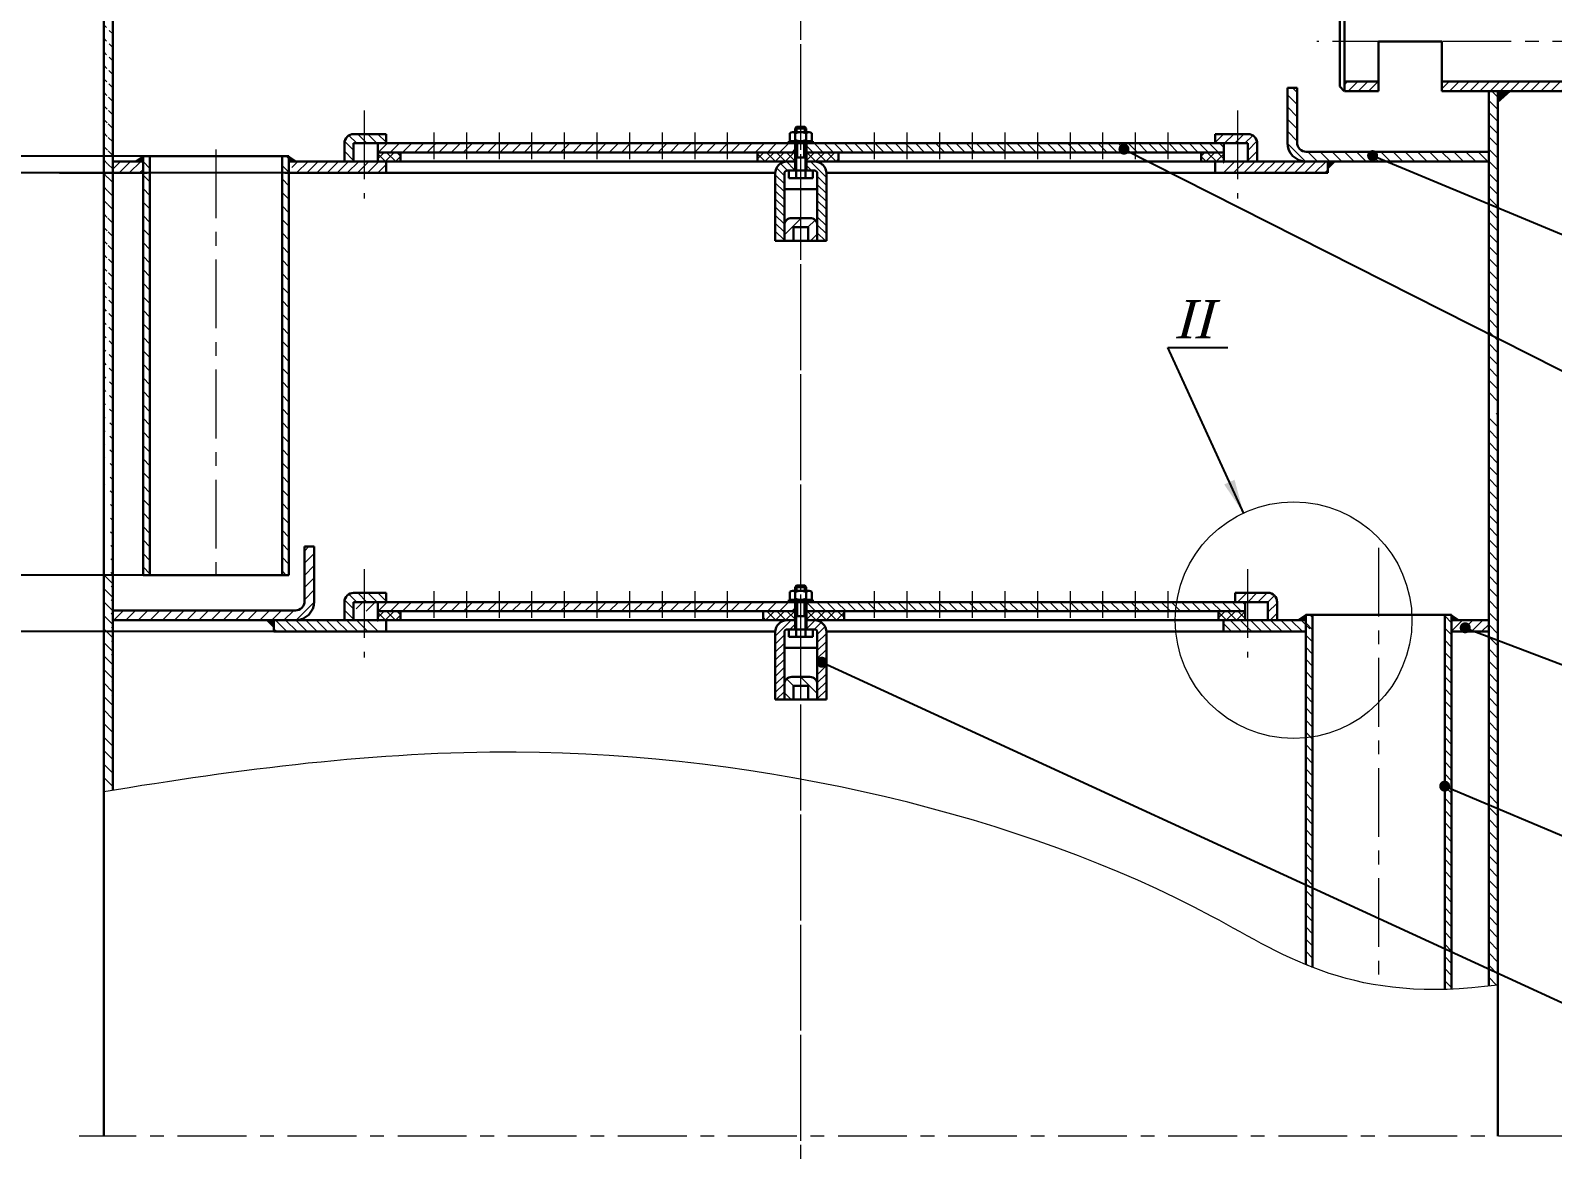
# Model space of a CAD drawing. Header units: inches. Extents: x -496 to 5444, y -47 to 8353.
# Drawn here: x 471 to 1577, y 5968 to 6781 of the extents above; entities that cross this region are included whole.
import ezdxf

# ---------------------------------------------------------------- set-up
doc = ezdxf.new("R2010")
doc.units = ezdxf.units.IN
doc.header["$LTSCALE"] = 40
doc.header["$MEASUREMENT"] = 0
doc.linetypes.add('CENTER', pattern=[2, 1.25, -0.25, 0.25, -0.25])
doc.layers.get('DEFPOINTS').update_dxf_attribs({"lineweight": 25})
for name, color, linetype, lineweight in [('Dam', 2, 'Continuous', 30), ('kthuoc', 3, 'Continuous', 13), ('Net manh', 3, 'Continuous', 13), ('Tam dut', 1, 'CENTER', 13)]:
    doc.layers.add(name, color=color, linetype=linetype, lineweight=lineweight)
doc.styles.add('chu2.5', font='txt.shx', dxfattribs={"oblique": 10, "height": 25})
doc.styles.add('STYLE1', font='txt.shx', dxfattribs={"oblique": 15, "height": 25})
doc.dimstyles.new('kichthuoc2.5', dxfattribs={"dimtxt": 25, "dimasz": 25, "dimexe": 4, "dimexo": 0, "dimgap": 5, "dimtad": 1, "dimtoh": 1, "dimdec": 0, "dimzin": 0, "dimdsep": 46, "dimtxsty": 'chu2.5', "dimcen": 5, "dimclrd": 256, "dimclre": 256, "dimclrt": 256, "dimadec": 0, "dimazin": 0, "dimtfac": 1, "dimtdec": 0, "dimtmove": 0, "dimatfit": 0, "dimfxl": 0, "dimtolj": 1, "dimtzin": 0, "dimarcsym": 0})
doc.dimstyles.new('TH', dxfattribs={"dimscale": 0, "dimtxt": 2.5, "dimasz": 25, "dimexe": 20, "dimexo": 5, "dimgap": 8, "dimtad": 1, "dimdec": 0, "dimzin": 0, "dimdsep": 46, "dimtxsty": 'STYLE1', "dimcen": 0, "dimse2": 1, "dimsd2": 1, "dimclrd": 6, "dimclre": 6, "dimclrt": 11, "dimadec": 0, "dimazin": 0, "dimtfac": 1, "dimtdec": 0, "dimtofl": 0, "dimtmove": 0, "dimatfit": 3, "dimfxl": 0, "dimtolj": 1, "dimtzin": 0, "dimarcsym": 0})
pattern_1 = [(135, (7244.5365, 264.6496), (-4.4194174, -4.4194174), [])]
pattern_2 = [(135, (-170.9206, 0), (-3.682848, -3.682848), [])]
pattern_3 = [(45, (-170.9206, 0), (-3.682848, 3.682848), [])]
pattern_4 = [(45, (-5182.6834, -68.684), (4.4194174, -4.4194174), [])]
pattern_5 = [(135, (-170.9206, 0), (-4.4194174, -4.4194174), [])]

# ---------------------------------------------------------------- blocks, each defined once
blk = doc.blocks.new('*D4')
at = {"layer": 'DEFPOINTS', "color": 0}
for p in [(1530.9, 6923.8), (1530.9, 6842.3), (530.9, 6749.3)]:
    blk.add_point(p, dxfattribs=at)
at = {"layer": 'Net manh', "lineweight": -2}
for p, q in [((530.9, 6749.3), (530.9, 6927.8)), ((1530.9, 6842.3), (1530.9, 6927.8)), ((555.9, 6923.8), (1505.9, 6923.8))]:
    blk.add_line(p, q, dxfattribs=at)
at = {"layer": 'Net manh'}
for points in [[(555.9, 6928), (555.9, 6919.7), (530.9, 6923.8)], [(1505.9, 6928), (1505.9, 6919.7), (1530.9, 6923.8)]]:
    blk.add_solid(points, dxfattribs=at)
at = {"layer": 'Net manh', "insert": (1030.9, 6941.3), "char_height": 25, "attachment_point": 5, "style": 'chu2.5'}
blk.add_mtext('\\A1;%%c1000', dxfattribs=at)
blk = doc.blocks.new('*D5')
at = {"layer": 'DEFPOINTS', "color": 0}
for p in [(369.5, 7019.3), (254.3, 6677.7), (663.9, 6677.7)]:
    blk.add_point(p, dxfattribs=at)
at = {"layer": 'Net manh', "lineweight": -2}
for p, q in [((369.5, 7019.3), (250.3, 7019.3)), ((254.3, 6994.3), (254.3, 6702.7)), ((663.9, 6677.7), (250.3, 6677.7))]:
    blk.add_line(p, q, dxfattribs=at)
at = {"layer": 'Net manh'}
for points in [[(250.1, 6994.3), (258.5, 6994.3), (254.3, 7019.3)], [(250.1, 6702.7), (258.5, 6702.7), (254.3, 6677.7)]]:
    blk.add_solid(points, dxfattribs=at)
at = {"layer": 'Net manh', "insert": (236.8, 6848.5), "char_height": 25, "attachment_point": 5, "rotation": 90, "style": 'chu2.5'}
blk.add_mtext('\\A1;700', dxfattribs=at)
blk = doc.blocks.new('*D6')
at = {"layer": 'DEFPOINTS', "color": 0}
for p in [(665.8, 6677.7), (254.3, 6344.4), (676.7, 6344.4)]:
    blk.add_point(p, dxfattribs=at)
at = {"layer": 'Net manh', "lineweight": -2}
for p, q in [((665.8, 6677.7), (250.3, 6677.7)), ((254.3, 6652.7), (254.3, 6369.4)), ((676.7, 6344.4), (250.3, 6344.4))]:
    blk.add_line(p, q, dxfattribs=at)
at = {"layer": 'Net manh'}
for points in [[(250.1, 6652.7), (258.5, 6652.7), (254.3, 6677.7)], [(250.1, 6369.4), (258.5, 6369.4), (254.3, 6344.4)]]:
    blk.add_solid(points, dxfattribs=at)
at = {"layer": 'Net manh', "insert": (236.8, 6511), "char_height": 25, "attachment_point": 5, "rotation": 90, "style": 'chu2.5'}
blk.add_mtext('\\A1;300', dxfattribs=at)
blk = doc.blocks.new('*D7')
at = {"layer": 'DEFPOINTS', "color": 0}
for p in [(170.6, 7019.3), (143.9, 4746.4), (560.9, 4746.4)]:
    blk.add_point(p, dxfattribs=at)
at = {"layer": 'Net manh', "lineweight": -2}
for p, q in [((170.6, 7019.3), (139.9, 7019.3)), ((143.9, 6994.3), (143.9, 4771.4)), ((560.9, 4746.4), (139.9, 4746.4))]:
    blk.add_line(p, q, dxfattribs=at)
at = {"layer": 'Net manh'}
for points in [[(139.7, 6994.3), (148, 6994.3), (143.9, 7019.3)], [(139.7, 4771.4), (148, 4771.4), (143.9, 4746.4)]]:
    blk.add_solid(points, dxfattribs=at)
at = {"layer": 'Net manh', "insert": (126.4, 5882.9), "char_height": 25, "attachment_point": 5, "rotation": 90, "style": 'chu2.5'}
blk.add_mtext('\\A1;5400', dxfattribs=at)
blk = doc.blocks.new('*D26')
at = {"layer": 'DEFPOINTS', "color": 0}
for p in [(2.8, 7019.3), (557.9, 7019.3), (225.7, 1988)]:
    blk.add_point(p, dxfattribs=at)
at = {"layer": 'Net manh', "lineweight": -2}
for p, q in [((557.9, 7019.3), (-1.2, 7019.3)), ((2.8, 2013), (2.8, 6994.3)), ((225.7, 1988), (-1.2, 1988))]:
    blk.add_line(p, q, dxfattribs=at)
at = {"layer": 'Net manh'}
for points in [[(-1.4, 6994.3), (6.9, 6994.3), (2.8, 7019.3)], [(-1.4, 2013), (6.9, 2013), (2.8, 1988)]]:
    blk.add_solid(points, dxfattribs=at)
at = {"layer": 'Net manh', "insert": (-14.7, 4503.7), "char_height": 25, "attachment_point": 5, "rotation": 90, "style": 'chu2.5'}
blk.add_mtext('\\A1;7400', dxfattribs=at)
blk = doc.blocks.new('*D32')
at = {"layer": 'DEFPOINTS', "color": 0}
for p in [(580.4, 6690), (436.7, 6385.5), (580.4, 6385.5)]:
    blk.add_point(p, dxfattribs=at)
at = {"layer": 'Net manh', "lineweight": -2}
for p, q in [((580.4, 6690), (432.7, 6690)), ((436.7, 6665), (436.7, 6410.5)), ((580.4, 6385.5), (432.7, 6385.5))]:
    blk.add_line(p, q, dxfattribs=at)
at = {"layer": 'Net manh'}
for points in [[(432.6, 6665), (440.9, 6665), (436.7, 6690)], [(432.6, 6410.5), (440.9, 6410.5), (436.7, 6385.5)]]:
    blk.add_solid(points, dxfattribs=at)
at = {"layer": 'Net manh', "insert": (419.2, 6537.7), "char_height": 25, "attachment_point": 5, "rotation": 90, "style": 'chu2.5'}
blk.add_mtext('\\A1;275', dxfattribs=at)

msp = doc.modelspace()

# ---------------------------------------------------------------- hatches: boundary and pattern name
at = {"layer": 'Dam'}
h = msp.add_hatch(dxfattribs=at)
h.set_pattern_fill('ANSI31', color=256, scale=0.00066335, style=0)
h.set_pattern_definition([(45, (939.10931361, 2321.752708425), (-5.86324030835e-05, 5.86324030835e-05), [])])
h.paths.add_polyline_path([(1418.7, 6686), (1413.9, 6686), (1413.9, 6681.2)])
h = msp.add_hatch(dxfattribs=at)
h.set_pattern_fill('ANSI31', color=256, scale=0.00066335, style=0)
h.set_pattern_definition([(135, (1122.74380551, 1988.41937509), (5.86324030835e-05, 5.86324030835e-05), [])])
h.paths.add_polyline_path([(643.2, 6352.7), (648, 6352.7), (648, 6347.9)])
at = {"layer": 'Net manh'}
h = msp.add_hatch(dxfattribs=at)
h.set_pattern_fill('ANSI31', color=256, scale=55.555556, angle=90, style=0)
h.set_pattern_definition([(135, (243.4614, 2990.54), (-4.910464, -4.910464), [])])
edge = h.paths.add_edge_path()
edge.add_line((530.9, 7015.3), (530.9, 6229.1))
edge.add_line((524.3, 7019.3), (524.3, 6399.1))
h = msp.add_hatch(dxfattribs=at)
h.set_pattern_fill('ANSI31', color=256, scale=41.666667, style=0)
h.set_pattern_definition([(45, (27998.7313, 2938.3286), (-3.6828478, 3.6828478), [])])
h.paths.add_polyline_path([(1601, 6808.9), (1426.1, 6808.9), (1426.1, 6802.1), (1601, 6802.1)])
h.paths.add_polyline_path([(1450.9, 6744.1), (1426.1, 6744.1), (1426.1, 6737.1), (1450.9, 6737.1)])
h.paths.add_polyline_path([(1601, 6744.1), (1496.7, 6744.1), (1496.7, 6737.1), (1601, 6737.1)])
h = msp.add_hatch(dxfattribs=at)
h.set_pattern_fill('ANSI31', color=256, scale=50, angle=90, style=0)
h.set_pattern_definition(pattern_1)
h.paths.add_polyline_path([(1398.3, 6693.1, -0.419429), (1391.7, 6699.8), (1391.7, 6739.6), (1391.2, 6739.6), (1385, 6739.6), (1384.6, 6739.6), (1384.6, 6699.7, 0.414214), (1398.3, 6686), (1530.9, 6686), (1530.9, 6693.1)])
h = msp.add_hatch(dxfattribs=at)
h.set_pattern_fill('ANSI31', color=256, scale=50, angle=90, style=0)
h.set_pattern_definition(pattern_5)
h.paths.add_polyline_path([(1537.5, 6737.1), (1530.9, 6737.1), (1530.9, 6510.8), (1537.5, 6510.8)])
for points in [[(1546.6, 6737.1), (1537.5, 6737.1), (1537.5, 6729)], [(552.9, 6690), (552.9, 6686), (547.2, 6686)], [(658.9, 6690), (658.9, 6686), (664.7, 6686)], [(1397.9, 6356.7), (1397.9, 6352.7), (1392.2, 6352.7)], [(1503.9, 6356.7), (1503.9, 6352.7), (1509.7, 6352.7)]]:
    msp.add_hatch(color=256, dxfattribs=at).paths.add_polyline_path(points)
h = msp.add_hatch(dxfattribs=at)
h.set_pattern_fill('ANSI31', color=256, scale=41.666667, style=0)
h.set_pattern_definition([(135, (-25936.878, 2975.5667), (3.6828478, 3.6828478), [])])
h.paths.add_polyline_path([(705.9, 6705.9), (729.6, 6705.9), (729.6, 6699.3), (705.9, 6699.3), (705.9, 6686), (699.3, 6686), (699.3, 6699.3, -0.414214)])
h = msp.add_hatch(dxfattribs=at)
h.set_pattern_fill('ANSI31', color=256, scale=41.666667, style=0)
h.set_pattern_definition([(45, (27998.7313, 2975.5667), (-3.6828478, 3.6828478), [])])
h.paths.add_polyline_path([(1355.9, 6705.9), (1332.2, 6705.9), (1332.2, 6699.3), (1355.9, 6699.3), (1355.9, 6686), (1362.6, 6686), (1362.6, 6699.3, 0.414214)])
h = msp.add_hatch(dxfattribs=at)
h.set_pattern_fill('ANSI31', color=256, scale=50, angle=90, style=0)
h.set_pattern_definition([(45, (-5182.6834, 264.6496), (4.4194174, -4.4194174), [])])
h.paths.add_polyline_path([(723.5, 6699.3), (733.5, 6699.3), (740, 6699.3), (791, 6699.3), (1000.2, 6699.3), (1000.2, 6699.3), (1026.8, 6699.3), (1026.8, 6692.6), (1000.2, 6692.6), (837.5, 6692.6), (740, 6692.6), (723.5, 6692.6)])
h = msp.add_hatch(dxfattribs=at)
h.set_pattern_fill('ANSI37', color=256, scale=41.666667, style=0)
h.set_pattern_definition([(135, (-23540.9555, 2936.9787), (3.6828478, 3.6828478), []), (45, (-23540.9555, 2936.9787), (3.6828478, -3.6828478), [])])
h.paths.add_polyline_path([(723.5, 6692.6), (740, 6692.6), (740, 6686), (723.5, 6686)])
h = msp.add_hatch(dxfattribs=at)
h.set_pattern_fill('ANSI37', color=256, scale=41.666667, style=0)
h.set_pattern_definition([(45, (25606.4327, 2936.9787), (-3.6828478, 3.6828478), []), (135, (25606.4327, 2936.9787), (-3.6828478, -3.6828478), [])])
h.paths.add_polyline_path([(1058.3, 6686), (1058.3, 6692.6), (1034.6, 6692.6), (1034.6, 6686)])
h.paths.add_polyline_path([(1026.2, 6686), (1026.2, 6692.6), (1025.8, 6692.6), (999.5, 6692.6), (999.5, 6686)])
h = msp.add_hatch(dxfattribs=at)
h.set_pattern_fill('ANSI31', color=256, scale=41.666667, angle=90, style=0)
h.set_pattern_definition(pattern_2)
h.paths.add_polyline_path([(1061.6, 6699.3), (1035.1, 6699.3), (1035.1, 6692.6), (1061.6, 6692.6), (1224.4, 6692.6), (1321.9, 6692.6), (1338.4, 6692.6), (1338.4, 6699.3), (1328.4, 6699.3), (1321.9, 6699.3), (1270.8, 6699.3), (1061.6, 6699.3)])
h = msp.add_hatch(dxfattribs=at)
h.set_pattern_fill('ANSI37', color=256, scale=41.666667, style=0)
h.set_pattern_definition([(45, (25602.8086, 2936.9787), (-3.6828478, 3.6828478), []), (135, (25602.8086, 2936.9787), (-3.6828478, -3.6828478), [])])
h.paths.add_polyline_path([(1338.4, 6692.6), (1321.9, 6692.6), (1321.9, 6686), (1338.4, 6686)])
h = msp.add_hatch(dxfattribs=at)
h.set_pattern_fill('ANSI31', color=256, scale=41.666667, style=0)
h.set_pattern_definition([(45, (-175.9206, 0), (-3.682848, 3.682848), [])])
h.paths.add_polyline_path([(530.9, 6686), (530.9, 6677.7), (552.9, 6677.7), (552.9, 6686)])
h = msp.add_hatch(dxfattribs=at)
h.set_pattern_fill('ANSI31', color=256, scale=55.555556, angle=90, style=0)
h.set_pattern_definition([(135, (-175.9206, 0), (-4.910464, -4.910464), [])])
h.paths.add_polyline_path([(552.9, 6385.5), (557.9, 6385.5), (557.9, 6690), (552.9, 6690)])
h.paths.add_polyline_path([(653.9, 6385.5), (658.9, 6385.5), (658.9, 6690), (653.9, 6690)])
h = msp.add_hatch(dxfattribs=at)
h.set_pattern_fill('ANSI31', color=256, scale=41.666667, style=0)
h.set_pattern_definition([(45, (7244.5365, 264.6496), (-3.6828478, 3.6828478), [])])
h.paths.add_polyline_path([(713.5, 6677.7), (713.5, 6686), (661, 6686), (661, 6677.7)])
h.paths.add_polyline_path([(729.6, 6677.7), (729.6, 6686), (713.5, 6686), (713.5, 6677.7)])
h = msp.add_hatch(dxfattribs=at)
h.set_pattern_fill('ANSI31', color=256, scale=33.167496, angle=90, style=0)
h.set_pattern_definition([(135, (-437.0814, 1846.371), (-2.93162, -2.93162), [])])
h.paths.add_polyline_path([(1021, 6679.4), (1026.2, 6679.4), (1026.2, 6686), (1021, 6686, 0.414214), (1012.4, 6677.4), (1012.4, 6628.3), (1019, 6628.3), (1019, 6677.4, -0.414214)])
h.paths.add_polyline_path([(1042.9, 6628.3), (1049.5, 6628.3), (1049.5, 6677.4, 0.414214), (1040.9, 6686), (1035.6, 6686), (1035.6, 6679.4), (1040.9, 6679.4, -0.414214), (1042.9, 6677.4)])
h = msp.add_hatch(dxfattribs=at)
h.set_pattern_fill('ANSI31', color=256, scale=41.666667, style=0)
h.set_pattern_definition([(45, (27982.608, 2975.5667), (-3.6828478, 3.6828478), [])])
h.paths.add_polyline_path([(1413.9, 6686), (1404.5, 6686), (1396.3, 6686), (1338, 6686), (1338, 6677.7), (1413.9, 6677.7)])
h = msp.add_hatch(dxfattribs=at)
h.set_pattern_fill('ANSI31', color=256, scale=66.334992, style=0)
h.set_pattern_definition([(45, (-437.081, 1846.371), (-5.86324, 5.86324), [])])
h.paths.add_polyline_path([(1025.6, 6638.2), (1030.9, 6638.2), (1030.9, 6644.9), (1029.6, 6644.9), (1024.3, 6644.9, 0.414214), (1019, 6639.6), (1019, 6631.6), (1019, 6628.3), (1025.6, 6628.3)])
h.paths.add_polyline_path([(1036.2, 6638.2), (1036.2, 6628.3), (1042.9, 6628.3), (1042.9, 6639.6, 0.414214), (1037.6, 6644.9), (1032.3, 6644.9), (1030.9, 6644.9), (1030.9, 6638.2)])
h = msp.add_hatch(dxfattribs=at)
h.set_pattern_fill('ANSI31', color=256, scale=50, angle=90, style=0)
h.set_pattern_definition(pattern_1)
h.paths.add_polyline_path([(1537.5, 6492.7), (1537.5, 6503.1), (1530.9, 6503.1), (1530.9, 6344.4), (1537.6, 6344.4), (1537.6, 6344.4), (1537.6, 6492.7)])
edge = h.paths.add_edge_path()
edge.add_line((1537.6, 6344.4), (1530.9, 6344.4))
edge.add_line((1530.9, 6344.4), (1530.9, 6086.7))
edge.add_spline(control_points=[(1530.9, 6086.7), (1533.1, 6087), (1535.3, 6087.3), (1537.6, 6087.6)], knot_values=[0, 0, 0, 0, 8.157551, 8.157551, 8.157551, 8.157551], degree=3, periodic=0)
edge.add_line((1537.6, 6087.6), (1537.6, 6344.4))
h = msp.add_hatch(dxfattribs=at)
h.set_pattern_fill('ANSI31', color=256, scale=50, angle=90, style=0)
h.set_pattern_definition(pattern_4)
h.paths.add_polyline_path([(530.9, 6359.8), (663.6, 6359.8, 0.419429), (670.2, 6366.5), (670.2, 6406.2), (670.6, 6406.2), (676.9, 6406.2), (677.3, 6406.2), (677.3, 6366.4, -0.414214), (663.6, 6352.7), (530.9, 6352.7)])
h = msp.add_hatch(dxfattribs=at)
h.set_pattern_fill('ANSI31', color=256, scale=55.555556, angle=90, style=0)
h.set_pattern_definition([(135, (-170.9206, 0), (-4.910464, -4.910464), [])])
edge = h.paths.add_edge_path()
edge.add_line((530.9, 6387.5), (524.3, 6388.6))
edge.add_line((524.3, 6388.6), (524.3, 6228))
edge.add_spline(control_points=[(524.3, 6228), (526.5, 6228.3), (528.7, 6228.7), (530.9, 6229.1)], knot_values=[1863.433771, 1863.433771, 1863.433771, 1863.433771, 1875.610989, 1875.610989, 1875.610989, 1875.610989], degree=3, periodic=0)
edge.add_line((530.9, 6229.1), (530.9, 6387.5))
h = msp.add_hatch(dxfattribs=at)
h.set_pattern_fill('ANSI31', color=256, scale=41.666667, style=0)
h.set_pattern_definition([(135, (-25936.878, 2642.2334), (3.6828478, 3.6828478), [])])
h.paths.add_polyline_path([(705.9, 6372.6), (729.6, 6372.6), (729.6, 6365.9), (705.9, 6365.9), (705.9, 6352.7), (699.3, 6352.7), (699.3, 6365.9, -0.414214)])
h = msp.add_hatch(dxfattribs=at)
h.set_pattern_fill('ANSI31', color=256, scale=41.666667, style=0)
h.set_pattern_definition(pattern_3)
h.paths.add_polyline_path([(1370.4, 6372.6), (1346.7, 6372.6), (1346.7, 6365.9), (1370.4, 6365.9), (1370.4, 6352.7), (1377.1, 6352.7), (1377.1, 6365.9, 0.414214)])
h = msp.add_hatch(dxfattribs=at)
h.set_pattern_fill('ANSI31', color=256, scale=50, angle=90, style=0)
h.set_pattern_definition(pattern_4)
h.paths.add_polyline_path([(1026.8, 6365.9), (1026.3, 6365.9), (970.8, 6365.9), (724.2, 6365.9), (707.9, 6365.9), (707.9, 6359.3), (924.4, 6359.3), (1026.3, 6359.3), (1026.8, 6359.3)])
h = msp.add_hatch(dxfattribs=at)
h.set_pattern_fill('ANSI31', color=256, scale=41.666667, angle=90, style=0)
h.set_pattern_definition(pattern_2)
h.paths.add_polyline_path([(1035.1, 6365.9), (1035.5, 6365.9), (1091, 6365.9), (1337.7, 6365.9), (1353.9, 6365.9), (1353.9, 6359.3), (1137.5, 6359.3), (1035.5, 6359.3), (1035.1, 6359.3)])
h = msp.add_hatch(dxfattribs=at)
h.set_pattern_fill('ANSI31', color=256, scale=41.666667, style=0)
h.set_pattern_definition([(135, (-25920.755, 2642.2334), (3.6828478, 3.6828478), [])])
h.paths.add_polyline_path([(648, 6352.7), (657.4, 6352.7), (665.6, 6352.7), (723.8, 6352.7), (723.8, 6344.4), (648, 6344.4)])
h = msp.add_hatch(dxfattribs=at)
h.set_pattern_fill('ANSI37', color=256, scale=41.666667, style=0)
h.set_pattern_definition([(135, (-23540.9555, 2603.6453), (3.6828478, 3.6828478), []), (45, (-23540.9555, 2603.6453), (3.6828478, -3.6828478), [])])
h.paths.add_polyline_path([(723.5, 6359.3), (740, 6359.3), (740, 6352.7), (723.5, 6352.7)])
h = msp.add_hatch(dxfattribs=at)
h.set_pattern_fill('ANSI37', color=256, scale=41.666667, style=0)
h.set_pattern_definition([(135, (-23544.5796, 2603.6453), (3.6828478, 3.6828478), []), (45, (-23544.5796, 2603.6453), (3.6828478, -3.6828478), [])])
h.paths.add_polyline_path([(1003.5, 6352.7), (1003.5, 6359.3), (1027.3, 6359.3), (1027.3, 6352.7)])
h.paths.add_polyline_path([(1035.6, 6352.7), (1035.6, 6359.3), (1036, 6359.3), (1062.4, 6359.3), (1062.4, 6352.7)])
h = msp.add_hatch(dxfattribs=at)
h.set_pattern_fill('ANSI31', color=256, scale=33.167496, angle=90, style=0)
h.set_pattern_definition([(45, (2498.9345, 1513.0375), (2.93162, -2.93162), [])])
h.paths.add_polyline_path([(1040.9, 6346), (1035.6, 6346), (1035.6, 6352.7), (1040.9, 6352.7, -0.414214), (1049.5, 6344), (1049.5, 6295), (1042.9, 6295), (1042.9, 6344, 0.414214)])
h.paths.add_polyline_path([(1019, 6295), (1012.4, 6295), (1012.4, 6344, -0.414214), (1021, 6352.7), (1026.2, 6352.7), (1026.2, 6346), (1021, 6346, 0.414214), (1019, 6344)])
h = msp.add_hatch(dxfattribs=at)
h.set_pattern_fill('ANSI37', color=256, scale=41.666667, style=0)
h.set_pattern_definition([(135, (-23533.7074, 2603.6453), (3.6828478, 3.6828478), []), (45, (-23533.7074, 2603.6453), (3.6828478, -3.6828478), [])])
h.paths.add_polyline_path([(1334.5, 6359.3), (1353.9, 6359.3), (1353.9, 6352.7), (1334.5, 6352.7)])
h = msp.add_hatch(dxfattribs=at)
h.set_pattern_fill('ANSI31', color=256, scale=41.666667, angle=90, style=0)
h.set_pattern_definition(pattern_2)
h.paths.add_polyline_path([(1355.6, 6344.4), (1355.6, 6352.7), (1338.1, 6352.7), (1338.1, 6344.4)])
h = msp.add_hatch(dxfattribs=at)
h.set_pattern_fill('ANSI31', color=256, scale=41.666667, angle=90, style=0)
h.set_pattern_definition(pattern_2)
h.paths.add_polyline_path([(1400.8, 6344.4), (1400.8, 6352.7), (1355.6, 6352.7), (1355.6, 6344.4)])
h = msp.add_hatch(dxfattribs=at)
h.set_pattern_fill('ANSI31', color=256, scale=50, angle=90, style=0)
h.set_pattern_definition(pattern_5)
edge = h.paths.add_edge_path()
edge.add_arc((1389.1, 6352.7), 86, 275.922, 279.2839, ccw=False)
edge.add_line((1397.9, 6267.1), (1397.9, 6102.4))
edge.add_spline(control_points=[(1397.9, 6102.4), (1399.6, 6101.7), (1401.2, 6101), (1402.9, 6100.4)], knot_values=[215.616962, 215.616962, 215.616962, 215.616962, 226.186574, 226.186574, 226.186574, 226.186574], degree=3, periodic=0)
edge.add_line((1402.9, 6100.4), (1402.9, 6267.8))
edge = h.paths.add_edge_path()
edge.add_line((1503.9, 6356.7), (1498.9, 6356.7))
edge.add_line((1498.9, 6356.7), (1498.9, 6084.4))
edge.add_spline(control_points=[(1498.9, 6084.4), (1500.6, 6084.4), (1502.2, 6084.5), (1503.9, 6084.5)], knot_values=[43.306571, 43.306571, 43.306571, 43.306571, 50.222267, 50.222267, 50.222267, 50.222267], degree=3, periodic=0)
edge.add_line((1503.9, 6084.5), (1503.9, 6356.7))
h.paths.add_polyline_path([(1402.9, 6356.7), (1397.9, 6356.7), (1397.9, 6267.1, 0.01467), (1402.9, 6267.8)])
h = msp.add_hatch(dxfattribs=at)
h.set_pattern_fill('ANSI31', color=256, scale=41.666667, style=0)
h.set_pattern_definition(pattern_3)
h.paths.add_polyline_path([(1530.9, 6352.7), (1530.9, 6344.4), (1503.9, 6344.4), (1503.9, 6352.7)])
h = msp.add_hatch(dxfattribs=at)
h.set_pattern_fill('ANSI31', color=256, scale=66.334992, style=0)
h.set_pattern_definition([(135, (2498.9345, 1513.0375), (5.86324, 5.86324), [])])
h.paths.add_polyline_path([(1036.2, 6304.9), (1030.9, 6304.9), (1030.9, 6311.5), (1032.3, 6311.5), (1037.6, 6311.5, -0.414214), (1042.9, 6306.2), (1042.9, 6298.3), (1042.9, 6295), (1036.2, 6295)])
h.paths.add_polyline_path([(1025.6, 6304.9), (1025.6, 6295), (1019, 6295), (1019, 6306.2, -0.414214), (1024.3, 6311.5), (1029.6, 6311.5), (1030.9, 6311.5), (1030.9, 6304.9)])

# ---------------------------------------------------------------- linework, layer by layer
at = {"layer": 'Dam', "color": 2}
for p, q in [((524.3, 7019.3), (524.3, 6399.1)), ((530.9, 7015.3), (530.9, 6229.1)), ((1530.9, 6737.1), (1530.9, 6086.7)), ((1537.5, 6737.1), (1537.5, 6492.7)), ((1398.3, 6693.1), (1530.9, 6693.1)), ((530.9, 6686), (552.9, 6686)), ((552.9, 6690), (552.9, 6385.5)), ((658.9, 6690), (552.9, 6690)), ((557.9, 6690), (557.9, 6385.5)), ((653.9, 6690), (653.9, 6385.5)), ((658.9, 6690), (658.9, 6385.5)), ((1027.5, 6686), (658.9, 6686)), ((729.6, 6686), (729.6, 6677.7)), ((1530.9, 6686), (1034.4, 6686)), ((1332.2, 6686), (1332.2, 6677.7)), ((492.2, 6677.7), (555.8, 6677.7)), ((729.6, 6677.7), (656, 6677.7)), ((729.6, 6677.7), (1012.4, 6677.7)), ((1332.2, 6677.7), (1049.5, 6677.7)), ((1332.2, 6677.7), (1413.9, 6677.7)), ((1537.6, 6504.7), (1537.6, 6333.5)), ((524.3, 6399.1), (524.3, 6228)), ((663.6, 6359.8), (530.9, 6359.8)), ((530.9, 6352.7), (1027.5, 6352.7)), ((729.6, 6352.7), (729.6, 6344.4)), ((1034.4, 6352.7), (1397.9, 6352.7)), ((1397.9, 6356.7), (1397.9, 6102.4)), ((1397.9, 6356.7), (1503.9, 6356.7)), ((1402.9, 6356.7), (1402.9, 6100.4)), ((1498.9, 6356.7), (1498.9, 6084.4)), ((1503.9, 6356.7), (1503.9, 6084.5)), ((1530.9, 6352.7), (1503.9, 6352.7)), ((524.3, 6344.4), (524.3, 5977.8)), ((729.6, 6344.4), (648, 6344.4)), ((729.6, 6344.4), (1012.4, 6344.4)), ((1338.1, 6344.4), (1049.5, 6344.4)), ((1338.1, 6344.4), (1397.9, 6344.4)), ((1503.9, 6344.4), (1530.9, 6344.4)), ((1537.6, 6344.4), (1537.6, 5977.8)), ((524.3, 6336.1), (524.3, 6232.4))]:
    msp.add_line(p, q, dxfattribs=at)
at = {"layer": 'Dam'}
for p, q in [((1422.6, 6805.7), (1422.6, 6773.1)), ((1426.1, 6809.1), (1426.1, 6737.1)), ((1422.6, 6740.9), (1422.6, 6773.1)), ((1450.9, 6773.1), (1496.7, 6773.1)), ((1450.9, 6773.1), (1450.9, 6737.1)), ((1496.7, 6773.1), (1496.7, 6737.1)), ((1384.6, 6699.7), (1384.6, 6739.6)), ((1385, 6739.6), (1384.6, 6739.6)), ((1385, 6739.6), (1391.2, 6739.6)), ((1391.2, 6739.6), (1391.7, 6739.6)), ((1391.7, 6699.8), (1391.7, 6739.6)), ((1422.6, 6740.9), (1422.6, 6740.5)), ((1425.9, 6737.2), (1422.6, 6740.5)), ((1450.9, 6744.1), (1426.1, 6744.1)), ((1450.9, 6737.1), (1426.1, 6737.1)), ((1496.7, 6744.1), (1607, 6744.1)), ((1496.7, 6737.1), (1607, 6737.1)), ((1577.9, 6744.1), (1529.3, 6744.1)), ((1577.9, 6737.1), (1529.3, 6737.1)), ((1391.7, 6734.3), (1391.7, 6734.7)), ((729.6, 6705.9), (729.6, 6699.3)), ((1023, 6706.6), (1023, 6701.4)), ((1036.9, 6707.3), (1025, 6707.3)), ((1027.9, 6711.3), (1026.9, 6710)), ((1026.9, 6710), (1030.9, 6710)), ((1026.9, 6707.3), (1026.9, 6710)), ((1026.9, 6706.6), (1026.9, 6701.4)), ((1030.9, 6711.3), (1027.9, 6711.3)), ((1027.9, 6711.3), (1027.9, 6707.3)), ((1030.9, 6711.3), (1033.9, 6711.3)), ((1034.9, 6710), (1030.9, 6710)), ((1033.9, 6711.3), (1033.9, 6707.3)), ((1034.9, 6710), (1033.9, 6711.3)), ((1034.9, 6710), (1034.9, 6707.3)), ((1034.9, 6706.6), (1034.9, 6706.6)), ((1034.9, 6706.6), (1034.9, 6701.4)), ((1038.9, 6706.6), (1038.9, 6701.4)), ((1332.2, 6705.9), (1332.2, 6699.3)), ((705.9, 6699.3), (733.5, 6699.3)), ((705.9, 6692.6), (705.9, 6699.3)), ((723.5, 6692.6), (723.5, 6699.3)), ((723.5, 6692.6), (924.4, 6692.6)), ((723.5, 6692.6), (723.5, 6686)), ((740, 6692.6), (723.5, 6692.6)), ((724.2, 6699.3), (970.8, 6699.3)), ((740, 6692.6), (740, 6686)), ((1026.3, 6692.6), (924.4, 6692.6)), ((1026.3, 6699.3), (970.8, 6699.3)), ((999.5, 6692.6), (999.5, 6686)), ((1022.3, 6700.7), (1022.3, 6699.3)), ((1039.6, 6700.7), (1022.3, 6700.7)), ((1026.3, 6699.3), (1035.1, 6699.3)), ((1026.3, 6692.6), (1026.8, 6692.6)), ((1026.8, 6686), (1026.8, 6699.3)), ((1027.5, 6699.3), (1027.5, 6679.4)), ((1028.3, 6699.3), (1028.3, 6688.9)), ((1033.4, 6699.3), (1033.4, 6688.9)), ((1034.4, 6699.3), (1034.4, 6679.4)), ((1061.6, 6699.3), (1034.6, 6699.3)), ((1061.6, 6692.6), (1034.6, 6692.6)), ((1035.1, 6692.6), (1035.1, 6699.3)), ((1035.1, 6692.6), (1035.1, 6686)), ((1038.8, 6699.3), (1035.5, 6699.3)), ((1039.6, 6700.7), (1039.6, 6699.3)), ((1058.3, 6686), (1058.3, 6692.6)), ((1058.3, 6692.6), (1061.6, 6692.6)), ((1058.3, 6686), (1058.3, 6692.6)), ((1061.6, 6699.3), (1270.8, 6699.3)), ((1224.4, 6692.6), (1061.6, 6692.6)), ((1224.4, 6692.6), (1321.9, 6692.6)), ((1321.9, 6699.3), (1270.8, 6699.3)), ((1321.9, 6692.6), (1338.4, 6692.6)), ((1321.9, 6692.6), (1321.9, 6686)), ((1355.9, 6699.3), (1328.4, 6699.3)), ((1338.4, 6692.6), (1338.4, 6699.3)), ((1338.4, 6692.6), (1338.4, 6686)), ((1355.9, 6692.6), (1355.9, 6699.3)), ((658.9, 6686), (1026.2, 6686)), ((1026.3, 6686), (1026.8, 6686)), ((1026.8, 6686), (1027.5, 6686)), ((1026.8, 6686), (1026.8, 6679.4)), ((1026.8, 6686), (1026.8, 6686)), ((1027.5, 6688.9), (1034.4, 6688.9)), ((1034.4, 6686), (1035.1, 6686)), ((1034.6, 6686), (1345.6, 6686)), ((1035.1, 6686), (1035.1, 6679.4)), ((1035.1, 6686), (1035.1, 6686)), ((1035.5, 6686), (1035.1, 6686)), ((1061.6, 6686), (1058.3, 6686)), ((1345.8, 6686), (1396.3, 6686)), ((1407.9, 6686), (1399.7, 6686)), ((1418.7, 6686), (1413.9, 6681.2)), ((1413.9, 6677.7), (1413.9, 6686)), ((1418.7, 6686), (1413.9, 6681.2)), ((1417.3, 6686), (1422.3, 6686)), ((1039.6, 6679.4), (1022.3, 6679.4)), ((1022.3, 6679.4), (1022.3, 6674.3)), ((1022.3, 6674.3), (1022.3, 6673.9)), ((1039.6, 6673.9), (1022.3, 6673.9)), ((1022.7, 6673.9), (1022.3, 6673.9)), ((1027.5, 6679.4), (1027.5, 6673.9)), ((1034.4, 6679.4), (1034.4, 6673.9)), ((1039.6, 6679.4), (1039.6, 6674.3)), ((1039.6, 6679.4), (1039.6, 6673.9)), ((1039.6, 6674.3), (1039.6, 6673.9)), ((1039.6, 6674.3), (1039.6, 6673.9)), ((1019, 6665.9), (1042.9, 6665.9)), ((1033, 6644.9), (1034.3, 6644.9)), ((1019, 6628.3), (1012.4, 6628.3)), ((1049.5, 6628.3), (1019, 6628.3)), ((670.6, 6406.2), (670.2, 6406.2)), ((670.2, 6366.5), (670.2, 6406.2)), ((676.9, 6406.2), (670.6, 6406.2)), ((676.9, 6406.2), (677.3, 6406.2)), ((677.3, 6366.4), (677.3, 6406.2)), ((670.2, 6400.9), (670.2, 6401.3)), ((658.9, 6385.5), (552.9, 6385.5)), ((729.6, 6372.6), (729.6, 6365.9)), ((1023, 6373.3), (1023, 6368.1)), ((1025, 6374), (1036.9, 6374)), ((1026.9, 6376.6), (1027.9, 6378)), ((1026.9, 6376.6), (1026.9, 6374)), ((1026.9, 6376.6), (1030.9, 6376.6)), ((1026.9, 6373.3), (1026.9, 6368.1)), ((1026.9, 6373.3), (1026.9, 6373.3)), ((1027.9, 6378), (1027.9, 6374)), ((1030.9, 6378), (1027.9, 6378)), ((1030.9, 6378), (1033.9, 6378)), ((1034.9, 6376.6), (1030.9, 6376.6)), ((1033.9, 6378), (1034.9, 6376.6)), ((1033.9, 6378), (1033.9, 6374)), ((1034.9, 6374), (1034.9, 6376.6)), ((1034.9, 6373.3), (1034.9, 6368.1)), ((1038.9, 6373.3), (1038.9, 6368.1)), ((1346.7, 6372.6), (1346.7, 6365.9)), ((705.9, 6365.9), (733.5, 6365.9)), ((705.9, 6359.3), (705.9, 6365.9)), ((723.5, 6359.3), (723.5, 6365.9)), ((740, 6365.9), (791, 6365.9)), ((1000.2, 6365.9), (791, 6365.9)), ((1000.2, 6365.9), (1027.3, 6365.9)), ((1022.3, 6367.4), (1022.3, 6365.9)), ((1022.3, 6367.4), (1039.6, 6367.4)), ((1023.1, 6365.9), (1026.4, 6365.9)), ((1035.5, 6365.9), (1026.8, 6365.9)), ((1026.8, 6359.3), (1026.8, 6365.9)), ((1027.5, 6365.9), (1027.5, 6346)), ((1028.4, 6365.9), (1028.4, 6355.6)), ((1033.6, 6365.9), (1033.6, 6355.6)), ((1034.4, 6365.9), (1034.4, 6346)), ((1035.1, 6352.7), (1035.1, 6365.9)), ((1035.5, 6365.9), (1091, 6365.9)), ((1039.6, 6367.4), (1039.6, 6365.9)), ((1337.7, 6365.9), (1091, 6365.9)), ((1370.4, 6365.9), (1342.9, 6365.9)), ((1353.9, 6352.7), (1353.9, 6365.9)), ((1353.9, 6365.9), (1353.9, 6352.7)), ((1370.4, 6359.3), (1370.4, 6365.9)), ((644.5, 6352.7), (639.6, 6352.7)), ((643.2, 6352.7), (648, 6347.9)), ((643.2, 6352.7), (648, 6347.9)), ((648, 6344.4), (648, 6352.7)), ((716, 6352.7), (665.6, 6352.7)), ((1027.3, 6352.7), (716.3, 6352.7)), ((723.5, 6359.3), (723.5, 6352.7)), ((740, 6359.3), (723.5, 6359.3)), ((837.5, 6359.3), (740, 6359.3)), ((740, 6359.3), (740, 6352.7)), ((837.5, 6359.3), (1000.2, 6359.3)), ((1000.2, 6359.3), (1027.3, 6359.3)), ((1003.5, 6359.3), (1000.2, 6359.3)), ((1000.2, 6352.7), (1003.5, 6352.7)), ((1003.5, 6352.7), (1003.5, 6359.3)), ((1003.5, 6352.7), (1003.5, 6359.3)), ((1026.3, 6352.7), (1026.8, 6352.7)), ((1027.5, 6352.7), (1026.7, 6352.7)), ((1026.8, 6359.3), (1026.8, 6352.7)), ((1026.8, 6352.7), (1026.8, 6352.7)), ((1026.8, 6352.7), (1026.8, 6346)), ((1034.4, 6355.6), (1027.5, 6355.6)), ((1035.1, 6352.7), (1034.4, 6352.7)), ((1035.5, 6359.3), (1035.1, 6359.3)), ((1035.5, 6352.7), (1035.1, 6352.7)), ((1035.1, 6352.7), (1035.1, 6352.7)), ((1035.1, 6352.7), (1035.1, 6346)), ((1035.5, 6359.3), (1137.5, 6359.3)), ((1397.9, 6352.7), (1035.6, 6352.7)), ((1062.4, 6359.3), (1062.4, 6352.7)), ((1353.9, 6359.3), (1137.5, 6359.3)), ((1338.1, 6352.7), (1338.1, 6344.4)), ((1022.3, 6346), (1039.6, 6346)), ((1022.3, 6346), (1022.3, 6340.9)), ((1022.3, 6340.9), (1022.3, 6340.5)), ((1022.7, 6340.5), (1022.3, 6340.5)), ((1039.6, 6340.5), (1022.3, 6340.5)), ((1027.5, 6346), (1027.5, 6340.5)), ((1034.4, 6346), (1034.4, 6340.5)), ((1039.6, 6346), (1039.6, 6340.5)), ((1039.6, 6346), (1039.6, 6340.9)), ((1039.6, 6340.9), (1039.6, 6340.5)), ((1039.6, 6340.9), (1039.6, 6340.5)), ((1019, 6332.6), (1042.9, 6332.6)), ((1028.8, 6311.5), (1027.5, 6311.5)), ((1012.4, 6295), (1042.9, 6295)), ((1042.9, 6295), (1049.5, 6295))]:
    msp.add_line(p, q, dxfattribs=at)
for points in [[(705.9, 6705.9), (729.6, 6705.9)], [(1355.9, 6705.9), (1332.2, 6705.9)], [(705.9, 6686), (705.9, 6699.3)], [(733.5, 6699.3), (740, 6699.3)], [(1328.4, 6699.3), (1321.9, 6699.3)], [(1355.9, 6686), (1355.9, 6699.3)], [(1036.2, 6628.3), (1036.2, 6638.2), (1032.3, 6638.2)], [(705.9, 6372.6), (729.6, 6372.6)], [(1370.4, 6372.6), (1346.7, 6372.6)], [(705.9, 6352.7), (705.9, 6365.9)], [(733.5, 6365.9), (740, 6365.9)], [(1361.4, 6365.9), (1337.7, 6365.9)], [(1370.4, 6352.7), (1370.4, 6365.9)], [(1025.6, 6295), (1025.6, 6304.9), (1029.6, 6304.9)]]:
    msp.add_lwpolyline(points, dxfattribs=at)
for points in [[(699.3, 6686), (699.3, 6699.3, -0.15043), (700.4, 6703, -0.15043)], [(1362.6, 6686), (1362.6, 6699.3, 0.15043), (1361.4, 6703, 0.15043)], [(1012.4, 6628.3), (1012.4, 6677.4, -0.414214), (1021, 6686), (1026.2, 6686)], [(1049.5, 6628.3), (1049.5, 6677.4, 0.414214), (1040.9, 6686), (1035.6, 6686)], [(1019, 6628.3), (1019, 6677.4, -0.414214), (1021, 6679.4), (1026.2, 6679.4)], [(1042.9, 6628.3), (1042.9, 6677.4, 0.414214), (1040.9, 6679.4), (1034.6, 6679.4)], [(1019, 6631.6), (1019, 6639.6, -0.414214), (1024.3, 6644.9), (1030.9, 6644.9)], [(1042.9, 6631.6), (1042.9, 6639.6, 0.414214), (1037.6, 6644.9), (1030.9, 6644.9)], [(1377.1, 6352.7), (1377.1, 6365.9, 0.414214), (1370.4, 6372.6)], [(699.3, 6352.7), (699.3, 6365.9, -0.15043), (700.4, 6369.7, -0.15043)], [(1377.1, 6352.7), (1377.1, 6365.9, 0.15043), (1375.9, 6369.7, 0.15043)], [(1012.4, 6295), (1012.4, 6344, -0.414214), (1021, 6352.7), (1026.2, 6352.7)], [(1049.5, 6295), (1049.5, 6344, 0.414214), (1040.9, 6352.7), (1035.6, 6352.7)], [(1019, 6295), (1019, 6344, -0.414214), (1021, 6346), (1027.3, 6346)], [(1042.9, 6295), (1042.9, 6344, 0.414214), (1040.9, 6346), (1035.6, 6346)], [(1019, 6298.3), (1019, 6306.2, -0.414214), (1024.3, 6311.5), (1030.9, 6311.5)], [(1042.9, 6298.3), (1042.9, 6306.2, 0.414214), (1037.6, 6311.5), (1030.9, 6311.5)]]:
    msp.add_lwpolyline(points, format="xyb", dxfattribs=at)
for points in [[(1025.6, 6628.3), (1036.2, 6628.3), (1036.2, 6638.2), (1025.6, 6638.2)], [(1334.5, 6352.7), (1353.9, 6352.7), (1353.9, 6359.3), (1334.5, 6359.3)], [(1036.2, 6295), (1025.6, 6295), (1025.6, 6304.9), (1036.2, 6304.9)]]:
    msp.add_lwpolyline(points, close=True, dxfattribs=at)
for centre, radius, start, end in [((705.9, 6699.3), 6.63, 90, 180), ((1025, 6704.3), 3.04, 49.1176, 130.8824), ((1030.9, 6695.4), 11.9, 90, 109.7203), ((1030.9, 6695.4), 11.9, 70.2797, 90), ((1036.9, 6704.3), 3.04, 49.1176, 130.8824), ((1355.9, 6699.3), 6.63, 0, 90), ((1025, 6703.7), 3.04, 229.1176, 310.8824), ((1030.9, 6712.7), 11.9, 250.5288, 270), ((1030.9, 6712.7), 11.9, 270, 289.4712), ((1036.9, 6703.7), 3.04, 229.1176, 310.8824), ((1398.3, 6699.7), 13.7, 180, 270), ((1398.3, 6699.7), 6.63, 178.9817, 270), ((705.9, 6365.9), 6.63, 90, 180), ((1025, 6371), 3.04, 49.1176, 130.8824), ((1030.9, 6362.1), 11.9, 90, 109.7203), ((1030.9, 6362.1), 11.9, 70.2797, 90), ((1036.9, 6371), 3.04, 49.1176, 130.8824), ((663.6, 6366.4), 6.63, 270, 1.0183), ((663.6, 6366.4), 13.7, 270, 0), ((1025, 6370.4), 3.04, 229.1176, 310.8824), ((1030.9, 6379.4), 11.9, 250.5288, 270), ((1030.9, 6379.4), 11.9, 270, 289.4712), ((1036.9, 6370.4), 3.04, 229.1176, 310.8824)]:
    msp.add_arc(centre, radius, start, end, dxfattribs=at)
at = {"layer": 'Net manh'}
for p, q in [((1537.5, 6729), (1546.6, 6737.1)), ((552.9, 6690), (547.2, 6686)), ((658.9, 6690), (664.7, 6686)), ((1397.9, 6356.7), (1392.2, 6352.7)), ((1503.9, 6356.7), (1509.7, 6352.7))]:
    msp.add_line(p, q, dxfattribs=at)
msp.add_circle((1389.1, 6352.7), 86, dxfattribs=at)
msp.add_open_spline([(1537.6, 6087.6), (1432.3, 6073.4), (1267.4, 6193.5), (896.7, 6280.7), (623, 6244.2), (524.3, 6228)], degree=3, knots=[0, 0, 0, 0, 382.093937, 1334.610999, 1875.610989, 1875.610989, 1875.610989, 1875.610989], dxfattribs=at)
at = {"layer": 'Tam dut'}
for p, q in [((1030.9, 1521.4), (1030.9, 7430.9)), ((1030.9, 854.5), (1030.9, 7420.8)), ((1627.3, 6773.1), (1405.9, 6773.1)), ((713.5, 6723.1), (713.5, 6659.1)), ((1348.4, 6723.1), (1348.4, 6659.1)), ((764.2, 6707.2), (764.2, 6687.8)), ((787.9, 6707.2), (787.9, 6687.8)), ((811.6, 6707.2), (811.6, 6687.8)), ((835.3, 6707.2), (835.3, 6687.8)), ((859, 6707.2), (859, 6687.8)), ((882.7, 6707.2), (882.7, 6687.8)), ((906.4, 6707.2), (906.4, 6687.8)), ((930.1, 6707.2), (930.1, 6687.8)), ((953.8, 6707.2), (953.8, 6687.8)), ((977.5, 6707.2), (977.5, 6687.8)), ((1084.3, 6707.2), (1084.3, 6687.8)), ((1108, 6707.2), (1108, 6687.8)), ((1131.8, 6707.2), (1131.8, 6687.8)), ((1155.5, 6707.2), (1155.5, 6687.8)), ((1179.2, 6707.2), (1179.2, 6687.8)), ((1202.9, 6707.2), (1202.9, 6687.8)), ((1226.6, 6707.2), (1226.6, 6687.8)), ((1250.3, 6707.2), (1250.3, 6687.8)), ((1274, 6707.2), (1274, 6687.8)), ((1297.7, 6707.2), (1297.7, 6687.8)), ((605.9, 6694.8), (605.9, 6376.6)), ((1450.9, 6405.3), (1450.9, 6087.2)), ((713.5, 6389.8), (713.5, 6325.7)), ((1355.6, 6389.8), (1355.6, 6325.7)), ((764.2, 6373.9), (764.2, 6354.4)), ((787.9, 6373.9), (787.9, 6354.4)), ((811.6, 6373.9), (811.6, 6354.4)), ((835.3, 6373.9), (835.3, 6354.4)), ((859, 6373.9), (859, 6354.4)), ((882.7, 6373.9), (882.7, 6354.4)), ((906.4, 6373.9), (906.4, 6354.4)), ((930.1, 6373.9), (930.1, 6354.4)), ((953.8, 6373.9), (953.8, 6354.4)), ((977.5, 6373.9), (977.5, 6354.4)), ((1084.3, 6373.9), (1084.3, 6354.4)), ((1108, 6373.9), (1108, 6354.4)), ((1131.8, 6373.9), (1131.8, 6354.4)), ((1155.5, 6373.9), (1155.5, 6354.4)), ((1179.2, 6373.9), (1179.2, 6354.4)), ((1202.9, 6373.9), (1202.9, 6354.4)), ((1226.6, 6373.9), (1226.6, 6354.4)), ((1250.3, 6373.9), (1250.3, 6354.4)), ((1274, 6373.9), (1274, 6354.4)), ((1297.7, 6373.9), (1297.7, 6354.4)), ((1588, 5977.8), (506.4, 5977.8))]:
    msp.add_line(p, q, dxfattribs=at)

# ---------------------------------------------------------------- texts
at = {"layer": 'Dam', "insert": (1302, 6571.4), "char_height": 27.778, "attachment_point": 4, "style": 'STYLE1'}
msp.add_mtext('\\f.VnTimeH|b0|i0|c0|p34;ii', dxfattribs=at)

# ---------------------------------------------------------------- dimensions: what is measured, and where the dimension line sits
at = {"layer": 'Net manh'}
for base, p1, p2, text, picture, middle in [((2.8, 7019.3), (225.7, 1988), (557.9, 7019.3), '7400', '*D26', (-14.7, 4503.7)), ((143.9, 4746.4), (170.6, 7019.3), (560.9, 4746.4), '5400', '*D7', (126.4, 5882.9)), ((254.3, 6677.7), (369.5, 7019.3), (663.9, 6677.7), '700', '*D5', (236.8, 6848.5)), ((436.7, 6385.5), (580.4, 6690), (580.4, 6385.5), '275', '*D32', (419.2, 6537.7)), ((254.3, 6344.4), (665.8, 6677.7), (676.7, 6344.4), '300', '*D6', (236.8, 6511))]:
    dim = msp.add_linear_dim(base=base, p1=p1, p2=p2, angle=90, text=text, dimstyle='kichthuoc2.5', dxfattribs=at)
    dim.commit()
    dim.dimension.update_dxf_attribs({"geometry": picture, "text_midpoint": middle})
dim = msp.add_linear_dim(base=(1530.9, 6923.8), p1=(530.9, 6749.3), p2=(1530.9, 6842.3), text='%%c<>', dimstyle='kichthuoc2.5', dxfattribs=at)
dim.commit()
dim.dimension.update_dxf_attribs({"geometry": '*D4', "text_midpoint": (1030.9, 6923.8), "dimtype": 160})

# ---------------------------------------------------------------- leaders
at = {"layer": 'kthuoc'}
for points in [[(1265.8, 6695), (2074, 6285.9)], [(1446.5, 6690.3), (2074, 6429.1)], [(1513.8, 6347.2), (2074, 6134.3)], [(1046.2, 6322.2), (2074, 5849.6)], [(1498.9, 6232.1), (2074, 5989.2)]]:
    msp.add_leader(points, dimstyle='kichthuoc2.5', override={"dimasz": 8, "dimtad": 0, "dimldrblk": 'Dot'}, dxfattribs=at)
at = {"layer": 'Net manh'}
msp.add_leader([(1352.8, 6430.3), (1297.7, 6550.8), (1341.3, 6550.8)], dimstyle='TH', override={"dimscale": 1, "dimgap": 8.2, "dimtad": 0, "dimtoh": 1, "dimcen": 0.09, "dimse2": 0, "dimsd2": 0, "dimclrd": 256, "dimclre": 256, "dimclrt": 256, "dimtofl": 1, "dimtmove": 1}, dxfattribs=at)

doc.saveas('drawing.dxf')
